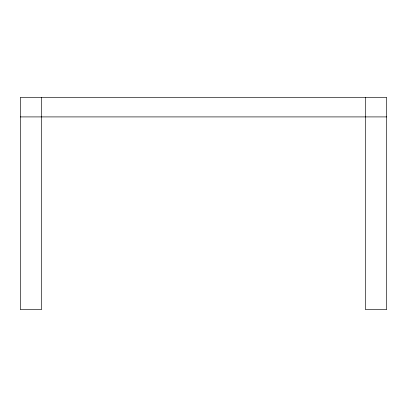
<?xml version="1.0" encoding="UTF-8"?>
<svg xmlns="http://www.w3.org/2000/svg" width="407" height="407" viewBox="0 0 407 407"><rect width="100%" height="100%" fill="white"/><g stroke="black" fill="none" stroke-linecap="round" stroke-linejoin="round"><path stroke-width="0.61" d="M20.35 116.911L386.65 116.911M365.476 97.365L365.476 309.635L386.65 309.635L386.65 97.365L20.35 97.365L20.35 309.635L41.524 309.635L41.524 97.365"/></g></svg>
